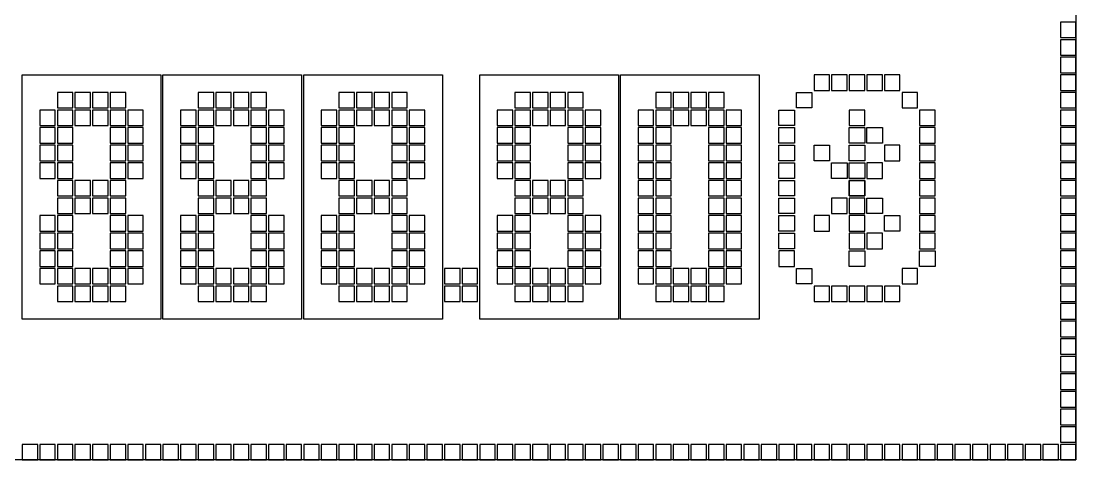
# Model space of a CAD drawing. Header units: inches. Extents: x 125 to 991, y -92 to 487.
# Drawn here: x 822.84 to 833.03, y 464.01 to 468.25 of the extents above; entities that cross this region are included whole.
import ezdxf

# ---------------------------------------------------------------- set-up
doc = ezdxf.new("R2010")
doc.units = ezdxf.units.IN

msp = doc.modelspace()

# ---------------------------------------------------------------- linework, layer by layer
msp.add_lwpolyline([(811.294, 474.869), (833.034, 474.869), (833.034, 464.009), (811.294, 464.009)], close=True)
at = {"color": 2}
for points in [[(832.884, 468.089), (833.034, 468.089), (833.034, 468.239), (832.884, 468.239)], [(832.884, 467.919), (833.034, 467.919), (833.034, 468.069), (832.884, 468.069)], [(832.884, 467.749), (833.034, 467.749), (833.034, 467.899), (832.884, 467.899)], [(830.504, 467.579), (830.654, 467.579), (830.654, 467.729), (830.504, 467.729)], [(830.674, 467.579), (830.824, 467.579), (830.824, 467.729), (830.674, 467.729)], [(830.674, 467.579), (830.824, 467.579), (830.824, 467.729), (830.674, 467.729)], [(830.844, 467.579), (830.994, 467.579), (830.994, 467.729), (830.844, 467.729)], [(831.014, 467.579), (831.164, 467.579), (831.164, 467.729), (831.014, 467.729)], [(831.184, 467.579), (831.334, 467.579), (831.334, 467.729), (831.184, 467.729)], [(832.884, 467.579), (833.034, 467.579), (833.034, 467.729), (832.884, 467.729)], [(823.194, 467.409), (823.344, 467.409), (823.344, 467.559), (823.194, 467.559)], [(823.364, 467.409), (823.514, 467.409), (823.514, 467.559), (823.364, 467.559)], [(823.534, 467.409), (823.684, 467.409), (823.684, 467.559), (823.534, 467.559)], [(823.704, 467.409), (823.854, 467.409), (823.854, 467.559), (823.704, 467.559)], [(824.554, 467.409), (824.704, 467.409), (824.704, 467.559), (824.554, 467.559)], [(824.724, 467.409), (824.874, 467.409), (824.874, 467.559), (824.724, 467.559)], [(824.894, 467.409), (825.044, 467.409), (825.044, 467.559), (824.894, 467.559)], [(825.064, 467.409), (825.214, 467.409), (825.214, 467.559), (825.064, 467.559)], [(825.914, 467.409), (826.064, 467.409), (826.064, 467.559), (825.914, 467.559)], [(826.084, 467.409), (826.234, 467.409), (826.234, 467.559), (826.084, 467.559)], [(826.254, 467.409), (826.404, 467.409), (826.404, 467.559), (826.254, 467.559)], [(826.424, 467.409), (826.574, 467.409), (826.574, 467.559), (826.424, 467.559)], [(827.614, 467.409), (827.764, 467.409), (827.764, 467.559), (827.614, 467.559)], [(827.784, 467.409), (827.934, 467.409), (827.934, 467.559), (827.784, 467.559)], [(827.954, 467.409), (828.104, 467.409), (828.104, 467.559), (827.954, 467.559)], [(828.124, 467.409), (828.274, 467.409), (828.274, 467.559), (828.124, 467.559)], [(828.974, 467.409), (829.124, 467.409), (829.124, 467.559), (828.974, 467.559)], [(829.144, 467.409), (829.294, 467.409), (829.294, 467.559), (829.144, 467.559)], [(829.314, 467.409), (829.464, 467.409), (829.464, 467.559), (829.314, 467.559)], [(829.484, 467.409), (829.634, 467.409), (829.634, 467.559), (829.484, 467.559)], [(830.484, 467.409), (830.334, 467.409), (830.334, 467.559), (830.484, 467.559)], [(831.354, 467.409), (831.504, 467.409), (831.504, 467.559), (831.354, 467.559)], [(832.884, 467.409), (833.034, 467.409), (833.034, 467.559), (832.884, 467.559)], [(823.024, 467.239), (823.174, 467.239), (823.174, 467.389), (823.024, 467.389)], [(823.024, 467.239), (823.174, 467.239), (823.174, 467.389), (823.024, 467.389)], [(823.194, 467.239), (823.344, 467.239), (823.344, 467.389), (823.194, 467.389)], [(823.364, 467.239), (823.514, 467.239), (823.514, 467.389), (823.364, 467.389)], [(823.534, 467.239), (823.684, 467.239), (823.684, 467.389), (823.534, 467.389)], [(823.704, 467.239), (823.854, 467.239), (823.854, 467.389), (823.704, 467.389)], [(823.874, 467.239), (824.024, 467.239), (824.024, 467.389), (823.874, 467.389)], [(823.874, 467.239), (824.024, 467.239), (824.024, 467.389), (823.874, 467.389)], [(824.384, 467.239), (824.534, 467.239), (824.534, 467.389), (824.384, 467.389)], [(824.384, 467.239), (824.534, 467.239), (824.534, 467.389), (824.384, 467.389)], [(824.554, 467.239), (824.704, 467.239), (824.704, 467.389), (824.554, 467.389)], [(824.724, 467.239), (824.874, 467.239), (824.874, 467.389), (824.724, 467.389)], [(824.894, 467.239), (825.044, 467.239), (825.044, 467.389), (824.894, 467.389)], [(825.064, 467.239), (825.214, 467.239), (825.214, 467.389), (825.064, 467.389)], [(825.234, 467.239), (825.384, 467.239), (825.384, 467.389), (825.234, 467.389)], [(825.234, 467.239), (825.384, 467.239), (825.384, 467.389), (825.234, 467.389)], [(825.744, 467.239), (825.894, 467.239), (825.894, 467.389), (825.744, 467.389)], [(825.744, 467.239), (825.894, 467.239), (825.894, 467.389), (825.744, 467.389)], [(825.914, 467.239), (826.064, 467.239), (826.064, 467.389), (825.914, 467.389)], [(826.084, 467.239), (826.234, 467.239), (826.234, 467.389), (826.084, 467.389)], [(826.254, 467.239), (826.404, 467.239), (826.404, 467.389), (826.254, 467.389)], [(826.424, 467.239), (826.574, 467.239), (826.574, 467.389), (826.424, 467.389)], [(826.594, 467.239), (826.744, 467.239), (826.744, 467.389), (826.594, 467.389)], [(826.594, 467.239), (826.744, 467.239), (826.744, 467.389), (826.594, 467.389)], [(827.444, 467.239), (827.594, 467.239), (827.594, 467.389), (827.444, 467.389)], [(827.444, 467.239), (827.594, 467.239), (827.594, 467.389), (827.444, 467.389)], [(827.614, 467.239), (827.764, 467.239), (827.764, 467.389), (827.614, 467.389)], [(827.784, 467.239), (827.934, 467.239), (827.934, 467.389), (827.784, 467.389)], [(827.954, 467.239), (828.104, 467.239), (828.104, 467.389), (827.954, 467.389)], [(828.124, 467.239), (828.274, 467.239), (828.274, 467.389), (828.124, 467.389)], [(828.294, 467.239), (828.444, 467.239), (828.444, 467.389), (828.294, 467.389)], [(828.294, 467.239), (828.444, 467.239), (828.444, 467.389), (828.294, 467.389)], [(828.804, 467.239), (828.954, 467.239), (828.954, 467.389), (828.804, 467.389)], [(828.974, 467.239), (829.124, 467.239), (829.124, 467.389), (828.974, 467.389)], [(829.144, 467.239), (829.294, 467.239), (829.294, 467.389), (829.144, 467.389)], [(829.314, 467.239), (829.464, 467.239), (829.464, 467.389), (829.314, 467.389)], [(829.484, 467.239), (829.634, 467.239), (829.634, 467.389), (829.484, 467.389)], [(829.654, 467.239), (829.804, 467.239), (829.804, 467.389), (829.654, 467.389)], [(830.314, 467.239), (830.164, 467.239), (830.164, 467.389), (830.314, 467.389)], [(830.994, 467.389), (830.844, 467.389), (830.844, 467.239), (830.994, 467.239)], [(831.524, 467.239), (831.674, 467.239), (831.674, 467.389), (831.524, 467.389)], [(832.884, 467.239), (833.034, 467.239), (833.034, 467.389), (832.884, 467.389)], [(823.024, 467.069), (823.174, 467.069), (823.174, 467.219), (823.024, 467.219)], [(823.194, 467.069), (823.344, 467.069), (823.344, 467.219), (823.194, 467.219)], [(823.704, 467.069), (823.854, 467.069), (823.854, 467.219), (823.704, 467.219)], [(823.874, 467.069), (824.024, 467.069), (824.024, 467.219), (823.874, 467.219)], [(824.384, 467.069), (824.534, 467.069), (824.534, 467.219), (824.384, 467.219)], [(824.554, 467.069), (824.704, 467.069), (824.704, 467.219), (824.554, 467.219)], [(825.064, 467.069), (825.214, 467.069), (825.214, 467.219), (825.064, 467.219)], [(825.234, 467.069), (825.384, 467.069), (825.384, 467.219), (825.234, 467.219)], [(825.744, 467.069), (825.894, 467.069), (825.894, 467.219), (825.744, 467.219)], [(825.914, 467.069), (826.064, 467.069), (826.064, 467.219), (825.914, 467.219)], [(826.424, 467.069), (826.574, 467.069), (826.574, 467.219), (826.424, 467.219)], [(826.594, 467.069), (826.744, 467.069), (826.744, 467.219), (826.594, 467.219)], [(827.444, 467.069), (827.594, 467.069), (827.594, 467.219), (827.444, 467.219)], [(827.614, 467.069), (827.764, 467.069), (827.764, 467.219), (827.614, 467.219)], [(828.124, 467.069), (828.274, 467.069), (828.274, 467.219), (828.124, 467.219)], [(828.294, 467.069), (828.444, 467.069), (828.444, 467.219), (828.294, 467.219)], [(828.804, 467.069), (828.954, 467.069), (828.954, 467.219), (828.804, 467.219)], [(828.974, 467.069), (829.124, 467.069), (829.124, 467.219), (828.974, 467.219)], [(829.484, 467.069), (829.634, 467.069), (829.634, 467.219), (829.484, 467.219)], [(829.654, 467.069), (829.804, 467.069), (829.804, 467.219), (829.654, 467.219)], [(830.314, 467.069), (830.164, 467.069), (830.164, 467.219), (830.314, 467.219)], [(830.994, 467.069), (830.844, 467.069), (830.844, 467.219), (830.994, 467.219)], [(831.014, 467.219), (831.164, 467.219), (831.164, 467.069), (831.014, 467.069)], [(831.014, 467.219), (831.164, 467.219), (831.164, 467.069), (831.014, 467.069)], [(831.524, 467.069), (831.674, 467.069), (831.674, 467.219), (831.524, 467.219)], [(832.884, 467.069), (833.034, 467.069), (833.034, 467.219), (832.884, 467.219)], [(823.024, 466.899), (823.174, 466.899), (823.174, 467.049), (823.024, 467.049)], [(823.194, 466.899), (823.344, 466.899), (823.344, 467.049), (823.194, 467.049)], [(823.704, 466.899), (823.854, 466.899), (823.854, 467.049), (823.704, 467.049)], [(823.874, 466.899), (824.024, 466.899), (824.024, 467.049), (823.874, 467.049)], [(824.384, 466.899), (824.534, 466.899), (824.534, 467.049), (824.384, 467.049)], [(824.554, 466.899), (824.704, 466.899), (824.704, 467.049), (824.554, 467.049)], [(825.064, 466.899), (825.214, 466.899), (825.214, 467.049), (825.064, 467.049)], [(825.234, 466.899), (825.384, 466.899), (825.384, 467.049), (825.234, 467.049)], [(825.744, 466.899), (825.894, 466.899), (825.894, 467.049), (825.744, 467.049)], [(825.914, 466.899), (826.064, 466.899), (826.064, 467.049), (825.914, 467.049)], [(826.424, 466.899), (826.574, 466.899), (826.574, 467.049), (826.424, 467.049)], [(826.594, 466.899), (826.744, 466.899), (826.744, 467.049), (826.594, 467.049)], [(827.444, 466.899), (827.594, 466.899), (827.594, 467.049), (827.444, 467.049)], [(827.614, 466.899), (827.764, 466.899), (827.764, 467.049), (827.614, 467.049)], [(828.124, 466.899), (828.274, 466.899), (828.274, 467.049), (828.124, 467.049)], [(828.294, 466.899), (828.444, 466.899), (828.444, 467.049), (828.294, 467.049)], [(828.804, 466.899), (828.954, 466.899), (828.954, 467.049), (828.804, 467.049)], [(828.974, 466.899), (829.124, 466.899), (829.124, 467.049), (828.974, 467.049)], [(829.484, 466.899), (829.634, 466.899), (829.634, 467.049), (829.484, 467.049)], [(829.654, 466.899), (829.804, 466.899), (829.804, 467.049), (829.654, 467.049)], [(830.314, 466.899), (830.164, 466.899), (830.164, 467.049), (830.314, 467.049)], [(830.504, 467.049), (830.654, 467.049), (830.654, 466.899), (830.504, 466.899)], [(830.994, 466.899), (830.844, 466.899), (830.844, 467.049), (830.994, 467.049)], [(831.184, 466.899), (831.334, 466.899), (831.334, 467.049), (831.184, 467.049)], [(831.524, 466.899), (831.674, 466.899), (831.674, 467.049), (831.524, 467.049)], [(832.884, 466.899), (833.034, 466.899), (833.034, 467.049), (832.884, 467.049)], [(823.024, 466.729), (823.174, 466.729), (823.174, 466.879), (823.024, 466.879)], [(823.194, 466.729), (823.344, 466.729), (823.344, 466.879), (823.194, 466.879)], [(823.704, 466.729), (823.854, 466.729), (823.854, 466.879), (823.704, 466.879)], [(823.874, 466.729), (824.024, 466.729), (824.024, 466.879), (823.874, 466.879)], [(824.384, 466.729), (824.534, 466.729), (824.534, 466.879), (824.384, 466.879)], [(824.554, 466.729), (824.704, 466.729), (824.704, 466.879), (824.554, 466.879)], [(825.064, 466.729), (825.214, 466.729), (825.214, 466.879), (825.064, 466.879)], [(825.234, 466.729), (825.384, 466.729), (825.384, 466.879), (825.234, 466.879)], [(825.744, 466.729), (825.894, 466.729), (825.894, 466.879), (825.744, 466.879)], [(825.914, 466.729), (826.064, 466.729), (826.064, 466.879), (825.914, 466.879)], [(826.424, 466.729), (826.574, 466.729), (826.574, 466.879), (826.424, 466.879)], [(826.594, 466.729), (826.744, 466.729), (826.744, 466.879), (826.594, 466.879)], [(827.444, 466.729), (827.594, 466.729), (827.594, 466.879), (827.444, 466.879)], [(827.614, 466.729), (827.764, 466.729), (827.764, 466.879), (827.614, 466.879)], [(828.124, 466.729), (828.274, 466.729), (828.274, 466.879), (828.124, 466.879)], [(828.294, 466.729), (828.444, 466.729), (828.444, 466.879), (828.294, 466.879)], [(828.804, 466.729), (828.954, 466.729), (828.954, 466.879), (828.804, 466.879)], [(828.974, 466.729), (829.124, 466.729), (829.124, 466.879), (828.974, 466.879)], [(829.484, 466.729), (829.634, 466.729), (829.634, 466.879), (829.484, 466.879)], [(829.654, 466.729), (829.804, 466.729), (829.804, 466.879), (829.654, 466.879)], [(830.314, 466.729), (830.164, 466.729), (830.164, 466.879), (830.314, 466.879)], [(830.674, 466.879), (830.824, 466.879), (830.824, 466.729), (830.674, 466.729)], [(830.674, 466.879), (830.824, 466.879), (830.824, 466.729), (830.674, 466.729)], [(830.994, 466.729), (830.844, 466.729), (830.844, 466.879), (830.994, 466.879)], [(831.014, 466.729), (831.164, 466.729), (831.164, 466.879), (831.014, 466.879)], [(831.014, 466.729), (831.164, 466.729), (831.164, 466.879), (831.014, 466.879)], [(831.524, 466.729), (831.674, 466.729), (831.674, 466.879), (831.524, 466.879)], [(832.884, 466.729), (833.034, 466.729), (833.034, 466.879), (832.884, 466.879)], [(823.194, 466.559), (823.344, 466.559), (823.344, 466.709), (823.194, 466.709)], [(823.194, 466.559), (823.344, 466.559), (823.344, 466.709), (823.194, 466.709)], [(823.194, 466.559), (823.344, 466.559), (823.344, 466.709), (823.194, 466.709)], [(823.364, 466.559), (823.514, 466.559), (823.514, 466.709), (823.364, 466.709)], [(823.534, 466.559), (823.684, 466.559), (823.684, 466.709), (823.534, 466.709)], [(823.704, 466.559), (823.854, 466.559), (823.854, 466.709), (823.704, 466.709)], [(823.704, 466.559), (823.854, 466.559), (823.854, 466.709), (823.704, 466.709)], [(823.704, 466.559), (823.854, 466.559), (823.854, 466.709), (823.704, 466.709)], [(824.554, 466.559), (824.704, 466.559), (824.704, 466.709), (824.554, 466.709)], [(824.554, 466.559), (824.704, 466.559), (824.704, 466.709), (824.554, 466.709)], [(824.554, 466.559), (824.704, 466.559), (824.704, 466.709), (824.554, 466.709)], [(824.724, 466.559), (824.874, 466.559), (824.874, 466.709), (824.724, 466.709)], [(824.894, 466.559), (825.044, 466.559), (825.044, 466.709), (824.894, 466.709)], [(825.064, 466.559), (825.214, 466.559), (825.214, 466.709), (825.064, 466.709)], [(825.064, 466.559), (825.214, 466.559), (825.214, 466.709), (825.064, 466.709)], [(825.064, 466.559), (825.214, 466.559), (825.214, 466.709), (825.064, 466.709)], [(825.914, 466.559), (826.064, 466.559), (826.064, 466.709), (825.914, 466.709)], [(825.914, 466.559), (826.064, 466.559), (826.064, 466.709), (825.914, 466.709)], [(825.914, 466.559), (826.064, 466.559), (826.064, 466.709), (825.914, 466.709)], [(826.084, 466.559), (826.234, 466.559), (826.234, 466.709), (826.084, 466.709)], [(826.254, 466.559), (826.404, 466.559), (826.404, 466.709), (826.254, 466.709)], [(826.424, 466.559), (826.574, 466.559), (826.574, 466.709), (826.424, 466.709)], [(826.424, 466.559), (826.574, 466.559), (826.574, 466.709), (826.424, 466.709)], [(826.424, 466.559), (826.574, 466.559), (826.574, 466.709), (826.424, 466.709)], [(827.614, 466.559), (827.764, 466.559), (827.764, 466.709), (827.614, 466.709)], [(827.614, 466.559), (827.764, 466.559), (827.764, 466.709), (827.614, 466.709)], [(827.614, 466.559), (827.764, 466.559), (827.764, 466.709), (827.614, 466.709)], [(827.784, 466.559), (827.934, 466.559), (827.934, 466.709), (827.784, 466.709)], [(827.954, 466.559), (828.104, 466.559), (828.104, 466.709), (827.954, 466.709)], [(828.124, 466.559), (828.274, 466.559), (828.274, 466.709), (828.124, 466.709)], [(828.124, 466.559), (828.274, 466.559), (828.274, 466.709), (828.124, 466.709)], [(828.124, 466.559), (828.274, 466.559), (828.274, 466.709), (828.124, 466.709)], [(828.804, 466.559), (828.954, 466.559), (828.954, 466.709), (828.804, 466.709)], [(828.974, 466.559), (829.124, 466.559), (829.124, 466.709), (828.974, 466.709)], [(829.484, 466.559), (829.634, 466.559), (829.634, 466.709), (829.484, 466.709)], [(829.654, 466.559), (829.804, 466.559), (829.804, 466.709), (829.654, 466.709)], [(830.314, 466.559), (830.164, 466.559), (830.164, 466.709), (830.314, 466.709)], [(830.844, 466.559), (830.994, 466.559), (830.994, 466.709), (830.844, 466.709)], [(830.844, 466.559), (830.994, 466.559), (830.994, 466.709), (830.844, 466.709)], [(830.994, 466.559), (830.844, 466.559), (830.844, 466.709), (830.994, 466.709)], [(831.524, 466.559), (831.674, 466.559), (831.674, 466.709), (831.524, 466.709)], [(832.884, 466.559), (833.034, 466.559), (833.034, 466.709), (832.884, 466.709)], [(823.194, 466.389), (823.344, 466.389), (823.344, 466.539), (823.194, 466.539)], [(823.364, 466.389), (823.514, 466.389), (823.514, 466.539), (823.364, 466.539)], [(823.534, 466.389), (823.684, 466.389), (823.684, 466.539), (823.534, 466.539)], [(823.704, 466.389), (823.854, 466.389), (823.854, 466.539), (823.704, 466.539)], [(824.554, 466.389), (824.704, 466.389), (824.704, 466.539), (824.554, 466.539)], [(824.724, 466.389), (824.874, 466.389), (824.874, 466.539), (824.724, 466.539)], [(824.894, 466.389), (825.044, 466.389), (825.044, 466.539), (824.894, 466.539)], [(825.064, 466.389), (825.214, 466.389), (825.214, 466.539), (825.064, 466.539)], [(825.914, 466.389), (826.064, 466.389), (826.064, 466.539), (825.914, 466.539)], [(826.084, 466.389), (826.234, 466.389), (826.234, 466.539), (826.084, 466.539)], [(826.254, 466.389), (826.404, 466.389), (826.404, 466.539), (826.254, 466.539)], [(826.424, 466.389), (826.574, 466.389), (826.574, 466.539), (826.424, 466.539)], [(827.614, 466.389), (827.764, 466.389), (827.764, 466.539), (827.614, 466.539)], [(827.784, 466.389), (827.934, 466.389), (827.934, 466.539), (827.784, 466.539)], [(827.954, 466.389), (828.104, 466.389), (828.104, 466.539), (827.954, 466.539)], [(828.124, 466.389), (828.274, 466.389), (828.274, 466.539), (828.124, 466.539)], [(828.804, 466.389), (828.954, 466.389), (828.954, 466.539), (828.804, 466.539)], [(828.974, 466.389), (829.124, 466.389), (829.124, 466.539), (828.974, 466.539)], [(829.484, 466.389), (829.634, 466.389), (829.634, 466.539), (829.484, 466.539)], [(829.654, 466.389), (829.804, 466.389), (829.804, 466.539), (829.654, 466.539)], [(830.314, 466.389), (830.164, 466.389), (830.164, 466.539), (830.314, 466.539)], [(830.674, 466.389), (830.824, 466.389), (830.824, 466.539), (830.674, 466.539)], [(830.674, 466.389), (830.824, 466.389), (830.824, 466.539), (830.674, 466.539)], [(830.994, 466.539), (830.844, 466.539), (830.844, 466.389), (830.994, 466.389)], [(831.014, 466.539), (831.164, 466.539), (831.164, 466.389), (831.014, 466.389)], [(831.014, 466.539), (831.164, 466.539), (831.164, 466.389), (831.014, 466.389)], [(831.524, 466.389), (831.674, 466.389), (831.674, 466.539), (831.524, 466.539)], [(832.884, 466.389), (833.034, 466.389), (833.034, 466.539), (832.884, 466.539)], [(823.024, 466.219), (823.174, 466.219), (823.174, 466.369), (823.024, 466.369)], [(823.194, 466.219), (823.344, 466.219), (823.344, 466.369), (823.194, 466.369)], [(823.704, 466.219), (823.854, 466.219), (823.854, 466.369), (823.704, 466.369)], [(823.874, 466.219), (824.024, 466.219), (824.024, 466.369), (823.874, 466.369)], [(824.384, 466.219), (824.534, 466.219), (824.534, 466.369), (824.384, 466.369)], [(824.554, 466.219), (824.704, 466.219), (824.704, 466.369), (824.554, 466.369)], [(825.064, 466.219), (825.214, 466.219), (825.214, 466.369), (825.064, 466.369)], [(825.234, 466.219), (825.384, 466.219), (825.384, 466.369), (825.234, 466.369)], [(825.744, 466.219), (825.894, 466.219), (825.894, 466.369), (825.744, 466.369)], [(825.914, 466.219), (826.064, 466.219), (826.064, 466.369), (825.914, 466.369)], [(826.424, 466.219), (826.574, 466.219), (826.574, 466.369), (826.424, 466.369)], [(826.594, 466.219), (826.744, 466.219), (826.744, 466.369), (826.594, 466.369)], [(827.444, 466.219), (827.594, 466.219), (827.594, 466.369), (827.444, 466.369)], [(827.614, 466.219), (827.764, 466.219), (827.764, 466.369), (827.614, 466.369)], [(828.124, 466.219), (828.274, 466.219), (828.274, 466.369), (828.124, 466.369)], [(828.294, 466.219), (828.444, 466.219), (828.444, 466.369), (828.294, 466.369)], [(828.804, 466.219), (828.954, 466.219), (828.954, 466.369), (828.804, 466.369)], [(828.974, 466.219), (829.124, 466.219), (829.124, 466.369), (828.974, 466.369)], [(829.484, 466.219), (829.634, 466.219), (829.634, 466.369), (829.484, 466.369)], [(829.654, 466.219), (829.804, 466.219), (829.804, 466.369), (829.654, 466.369)], [(830.314, 466.219), (830.164, 466.219), (830.164, 466.369), (830.314, 466.369)], [(830.504, 466.219), (830.654, 466.219), (830.654, 466.369), (830.504, 466.369)], [(830.994, 466.369), (830.844, 466.369), (830.844, 466.219), (830.994, 466.219)], [(831.184, 466.369), (831.334, 466.369), (831.334, 466.219), (831.184, 466.219)], [(831.524, 466.219), (831.674, 466.219), (831.674, 466.369), (831.524, 466.369)], [(832.884, 466.219), (833.034, 466.219), (833.034, 466.369), (832.884, 466.369)], [(823.024, 466.049), (823.174, 466.049), (823.174, 466.199), (823.024, 466.199)], [(823.194, 466.049), (823.344, 466.049), (823.344, 466.199), (823.194, 466.199)], [(823.704, 466.049), (823.854, 466.049), (823.854, 466.199), (823.704, 466.199)], [(823.874, 466.049), (824.024, 466.049), (824.024, 466.199), (823.874, 466.199)], [(824.384, 466.049), (824.534, 466.049), (824.534, 466.199), (824.384, 466.199)], [(824.554, 466.049), (824.704, 466.049), (824.704, 466.199), (824.554, 466.199)], [(825.064, 466.049), (825.214, 466.049), (825.214, 466.199), (825.064, 466.199)], [(825.234, 466.049), (825.384, 466.049), (825.384, 466.199), (825.234, 466.199)], [(825.744, 466.049), (825.894, 466.049), (825.894, 466.199), (825.744, 466.199)], [(825.914, 466.049), (826.064, 466.049), (826.064, 466.199), (825.914, 466.199)], [(826.424, 466.049), (826.574, 466.049), (826.574, 466.199), (826.424, 466.199)], [(826.594, 466.049), (826.744, 466.049), (826.744, 466.199), (826.594, 466.199)], [(827.444, 466.049), (827.594, 466.049), (827.594, 466.199), (827.444, 466.199)], [(827.614, 466.049), (827.764, 466.049), (827.764, 466.199), (827.614, 466.199)], [(828.124, 466.049), (828.274, 466.049), (828.274, 466.199), (828.124, 466.199)], [(828.294, 466.049), (828.444, 466.049), (828.444, 466.199), (828.294, 466.199)], [(828.804, 466.049), (828.954, 466.049), (828.954, 466.199), (828.804, 466.199)], [(828.974, 466.049), (829.124, 466.049), (829.124, 466.199), (828.974, 466.199)], [(829.484, 466.049), (829.634, 466.049), (829.634, 466.199), (829.484, 466.199)], [(829.654, 466.049), (829.804, 466.049), (829.804, 466.199), (829.654, 466.199)], [(830.314, 466.049), (830.164, 466.049), (830.164, 466.199), (830.314, 466.199)], [(830.994, 466.199), (830.844, 466.199), (830.844, 466.049), (830.994, 466.049)], [(831.014, 466.049), (831.164, 466.049), (831.164, 466.199), (831.014, 466.199)], [(831.014, 466.049), (831.164, 466.049), (831.164, 466.199), (831.014, 466.199)], [(831.524, 466.049), (831.674, 466.049), (831.674, 466.199), (831.524, 466.199)], [(832.884, 466.049), (833.034, 466.049), (833.034, 466.199), (832.884, 466.199)], [(823.024, 465.879), (823.174, 465.879), (823.174, 466.029), (823.024, 466.029)], [(823.194, 465.879), (823.344, 465.879), (823.344, 466.029), (823.194, 466.029)], [(823.704, 465.879), (823.854, 465.879), (823.854, 466.029), (823.704, 466.029)], [(823.874, 465.879), (824.024, 465.879), (824.024, 466.029), (823.874, 466.029)], [(824.384, 465.879), (824.534, 465.879), (824.534, 466.029), (824.384, 466.029)], [(824.554, 465.879), (824.704, 465.879), (824.704, 466.029), (824.554, 466.029)], [(825.064, 465.879), (825.214, 465.879), (825.214, 466.029), (825.064, 466.029)], [(825.234, 465.879), (825.384, 465.879), (825.384, 466.029), (825.234, 466.029)], [(825.744, 465.879), (825.894, 465.879), (825.894, 466.029), (825.744, 466.029)], [(825.914, 465.879), (826.064, 465.879), (826.064, 466.029), (825.914, 466.029)], [(826.424, 465.879), (826.574, 465.879), (826.574, 466.029), (826.424, 466.029)], [(826.594, 465.879), (826.744, 465.879), (826.744, 466.029), (826.594, 466.029)], [(827.444, 465.879), (827.594, 465.879), (827.594, 466.029), (827.444, 466.029)], [(827.614, 465.879), (827.764, 465.879), (827.764, 466.029), (827.614, 466.029)], [(828.124, 465.879), (828.274, 465.879), (828.274, 466.029), (828.124, 466.029)], [(828.294, 465.879), (828.444, 465.879), (828.444, 466.029), (828.294, 466.029)], [(828.804, 465.879), (828.954, 465.879), (828.954, 466.029), (828.804, 466.029)], [(828.974, 465.879), (829.124, 465.879), (829.124, 466.029), (828.974, 466.029)], [(829.484, 465.879), (829.634, 465.879), (829.634, 466.029), (829.484, 466.029)], [(829.654, 465.879), (829.804, 465.879), (829.804, 466.029), (829.654, 466.029)], [(830.314, 466.029), (830.164, 466.029), (830.164, 465.879), (830.314, 465.879)], [(830.994, 465.879), (830.844, 465.879), (830.844, 466.029), (830.994, 466.029)], [(831.524, 466.029), (831.674, 466.029), (831.674, 465.879), (831.524, 465.879)], [(832.884, 465.879), (833.034, 465.879), (833.034, 466.029), (832.884, 466.029)], [(823.024, 465.709), (823.174, 465.709), (823.174, 465.859), (823.024, 465.859)], [(823.024, 465.709), (823.174, 465.709), (823.174, 465.859), (823.024, 465.859)], [(823.194, 465.709), (823.344, 465.709), (823.344, 465.859), (823.194, 465.859)], [(823.194, 465.709), (823.344, 465.709), (823.344, 465.859), (823.194, 465.859)], [(823.194, 465.709), (823.344, 465.709), (823.344, 465.859), (823.194, 465.859)], [(823.364, 465.709), (823.514, 465.709), (823.514, 465.859), (823.364, 465.859)], [(823.534, 465.709), (823.684, 465.709), (823.684, 465.859), (823.534, 465.859)], [(823.704, 465.709), (823.854, 465.709), (823.854, 465.859), (823.704, 465.859)], [(823.704, 465.709), (823.854, 465.709), (823.854, 465.859), (823.704, 465.859)], [(823.704, 465.709), (823.854, 465.709), (823.854, 465.859), (823.704, 465.859)], [(823.874, 465.709), (824.024, 465.709), (824.024, 465.859), (823.874, 465.859)], [(823.874, 465.709), (824.024, 465.709), (824.024, 465.859), (823.874, 465.859)], [(824.384, 465.709), (824.534, 465.709), (824.534, 465.859), (824.384, 465.859)], [(824.384, 465.709), (824.534, 465.709), (824.534, 465.859), (824.384, 465.859)], [(824.554, 465.709), (824.704, 465.709), (824.704, 465.859), (824.554, 465.859)], [(824.554, 465.709), (824.704, 465.709), (824.704, 465.859), (824.554, 465.859)], [(824.554, 465.709), (824.704, 465.709), (824.704, 465.859), (824.554, 465.859)], [(824.724, 465.709), (824.874, 465.709), (824.874, 465.859), (824.724, 465.859)], [(824.894, 465.709), (825.044, 465.709), (825.044, 465.859), (824.894, 465.859)], [(825.064, 465.709), (825.214, 465.709), (825.214, 465.859), (825.064, 465.859)], [(825.064, 465.709), (825.214, 465.709), (825.214, 465.859), (825.064, 465.859)], [(825.064, 465.709), (825.214, 465.709), (825.214, 465.859), (825.064, 465.859)], [(825.234, 465.709), (825.384, 465.709), (825.384, 465.859), (825.234, 465.859)], [(825.234, 465.709), (825.384, 465.709), (825.384, 465.859), (825.234, 465.859)], [(825.744, 465.709), (825.894, 465.709), (825.894, 465.859), (825.744, 465.859)], [(825.744, 465.709), (825.894, 465.709), (825.894, 465.859), (825.744, 465.859)], [(825.914, 465.709), (826.064, 465.709), (826.064, 465.859), (825.914, 465.859)], [(825.914, 465.709), (826.064, 465.709), (826.064, 465.859), (825.914, 465.859)], [(825.914, 465.709), (826.064, 465.709), (826.064, 465.859), (825.914, 465.859)], [(826.084, 465.709), (826.234, 465.709), (826.234, 465.859), (826.084, 465.859)], [(826.254, 465.709), (826.404, 465.709), (826.404, 465.859), (826.254, 465.859)], [(826.424, 465.709), (826.574, 465.709), (826.574, 465.859), (826.424, 465.859)], [(826.424, 465.709), (826.574, 465.709), (826.574, 465.859), (826.424, 465.859)], [(826.424, 465.709), (826.574, 465.709), (826.574, 465.859), (826.424, 465.859)], [(826.594, 465.709), (826.744, 465.709), (826.744, 465.859), (826.594, 465.859)], [(826.594, 465.709), (826.744, 465.709), (826.744, 465.859), (826.594, 465.859)], [(826.934, 465.709), (827.084, 465.709), (827.084, 465.859), (826.934, 465.859)], [(827.104, 465.709), (827.254, 465.709), (827.254, 465.859), (827.104, 465.859)], [(827.444, 465.709), (827.594, 465.709), (827.594, 465.859), (827.444, 465.859)], [(827.444, 465.709), (827.594, 465.709), (827.594, 465.859), (827.444, 465.859)], [(827.614, 465.709), (827.764, 465.709), (827.764, 465.859), (827.614, 465.859)], [(827.614, 465.709), (827.764, 465.709), (827.764, 465.859), (827.614, 465.859)], [(827.614, 465.709), (827.764, 465.709), (827.764, 465.859), (827.614, 465.859)], [(827.784, 465.709), (827.934, 465.709), (827.934, 465.859), (827.784, 465.859)], [(827.954, 465.709), (828.104, 465.709), (828.104, 465.859), (827.954, 465.859)], [(828.124, 465.709), (828.274, 465.709), (828.274, 465.859), (828.124, 465.859)], [(828.124, 465.709), (828.274, 465.709), (828.274, 465.859), (828.124, 465.859)], [(828.124, 465.709), (828.274, 465.709), (828.274, 465.859), (828.124, 465.859)], [(828.294, 465.709), (828.444, 465.709), (828.444, 465.859), (828.294, 465.859)], [(828.294, 465.709), (828.444, 465.709), (828.444, 465.859), (828.294, 465.859)], [(828.804, 465.709), (828.954, 465.709), (828.954, 465.859), (828.804, 465.859)], [(828.974, 465.709), (829.124, 465.709), (829.124, 465.859), (828.974, 465.859)], [(829.144, 465.709), (829.294, 465.709), (829.294, 465.859), (829.144, 465.859)], [(829.314, 465.709), (829.464, 465.709), (829.464, 465.859), (829.314, 465.859)], [(829.484, 465.709), (829.634, 465.709), (829.634, 465.859), (829.484, 465.859)], [(829.654, 465.709), (829.804, 465.709), (829.804, 465.859), (829.654, 465.859)], [(830.484, 465.709), (830.334, 465.709), (830.334, 465.859), (830.484, 465.859)], [(831.354, 465.709), (831.504, 465.709), (831.504, 465.859), (831.354, 465.859)], [(832.884, 465.709), (833.034, 465.709), (833.034, 465.859), (832.884, 465.859)], [(823.194, 465.539), (823.344, 465.539), (823.344, 465.689), (823.194, 465.689)], [(823.364, 465.539), (823.514, 465.539), (823.514, 465.689), (823.364, 465.689)], [(823.534, 465.539), (823.684, 465.539), (823.684, 465.689), (823.534, 465.689)], [(823.704, 465.539), (823.854, 465.539), (823.854, 465.689), (823.704, 465.689)], [(824.554, 465.539), (824.704, 465.539), (824.704, 465.689), (824.554, 465.689)], [(824.724, 465.539), (824.874, 465.539), (824.874, 465.689), (824.724, 465.689)], [(824.894, 465.539), (825.044, 465.539), (825.044, 465.689), (824.894, 465.689)], [(825.064, 465.539), (825.214, 465.539), (825.214, 465.689), (825.064, 465.689)], [(825.914, 465.539), (826.064, 465.539), (826.064, 465.689), (825.914, 465.689)], [(826.084, 465.539), (826.234, 465.539), (826.234, 465.689), (826.084, 465.689)], [(826.254, 465.539), (826.404, 465.539), (826.404, 465.689), (826.254, 465.689)], [(826.424, 465.539), (826.574, 465.539), (826.574, 465.689), (826.424, 465.689)], [(826.934, 465.539), (827.084, 465.539), (827.084, 465.689), (826.934, 465.689)], [(827.104, 465.539), (827.254, 465.539), (827.254, 465.689), (827.104, 465.689)], [(827.614, 465.539), (827.764, 465.539), (827.764, 465.689), (827.614, 465.689)], [(827.784, 465.539), (827.934, 465.539), (827.934, 465.689), (827.784, 465.689)], [(827.954, 465.539), (828.104, 465.539), (828.104, 465.689), (827.954, 465.689)], [(828.124, 465.539), (828.274, 465.539), (828.274, 465.689), (828.124, 465.689)], [(828.974, 465.539), (829.124, 465.539), (829.124, 465.689), (828.974, 465.689)], [(829.144, 465.539), (829.294, 465.539), (829.294, 465.689), (829.144, 465.689)], [(829.314, 465.539), (829.464, 465.539), (829.464, 465.689), (829.314, 465.689)], [(829.484, 465.539), (829.634, 465.539), (829.634, 465.689), (829.484, 465.689)], [(830.504, 465.539), (830.654, 465.539), (830.654, 465.689), (830.504, 465.689)], [(830.674, 465.539), (830.824, 465.539), (830.824, 465.689), (830.674, 465.689)], [(830.674, 465.539), (830.824, 465.539), (830.824, 465.689), (830.674, 465.689)], [(830.844, 465.539), (830.994, 465.539), (830.994, 465.689), (830.844, 465.689)], [(831.014, 465.539), (831.164, 465.539), (831.164, 465.689), (831.014, 465.689)], [(831.184, 465.539), (831.334, 465.539), (831.334, 465.689), (831.184, 465.689)], [(832.884, 465.539), (833.034, 465.539), (833.034, 465.689), (832.884, 465.689)], [(832.884, 465.369), (833.034, 465.369), (833.034, 465.519), (832.884, 465.519)], [(832.884, 465.199), (833.034, 465.199), (833.034, 465.349), (832.884, 465.349)], [(832.884, 465.029), (833.034, 465.029), (833.034, 465.179), (832.884, 465.179)], [(832.884, 464.859), (833.034, 464.859), (833.034, 465.009), (832.884, 465.009)], [(832.884, 464.689), (833.034, 464.689), (833.034, 464.839), (832.884, 464.839)], [(832.884, 464.519), (833.034, 464.519), (833.034, 464.669), (832.884, 464.669)], [(832.884, 464.349), (833.034, 464.349), (833.034, 464.499), (832.884, 464.499)], [(832.884, 464.179), (833.034, 464.179), (833.034, 464.329), (832.884, 464.329)], [(822.854, 464.009), (823.004, 464.009), (823.004, 464.159), (822.854, 464.159)], [(823.024, 464.009), (823.174, 464.009), (823.174, 464.159), (823.024, 464.159)], [(823.194, 464.009), (823.344, 464.009), (823.344, 464.159), (823.194, 464.159)], [(823.364, 464.009), (823.514, 464.009), (823.514, 464.159), (823.364, 464.159)], [(823.534, 464.009), (823.684, 464.009), (823.684, 464.159), (823.534, 464.159)], [(823.704, 464.009), (823.854, 464.009), (823.854, 464.159), (823.704, 464.159)], [(823.874, 464.009), (824.024, 464.009), (824.024, 464.159), (823.874, 464.159)], [(824.044, 464.009), (824.194, 464.009), (824.194, 464.159), (824.044, 464.159)], [(824.214, 464.009), (824.364, 464.009), (824.364, 464.159), (824.214, 464.159)], [(824.384, 464.009), (824.534, 464.009), (824.534, 464.159), (824.384, 464.159)], [(824.554, 464.009), (824.704, 464.009), (824.704, 464.159), (824.554, 464.159)], [(824.724, 464.009), (824.874, 464.009), (824.874, 464.159), (824.724, 464.159)], [(824.894, 464.009), (825.044, 464.009), (825.044, 464.159), (824.894, 464.159)], [(825.064, 464.009), (825.214, 464.009), (825.214, 464.159), (825.064, 464.159)], [(825.234, 464.009), (825.384, 464.009), (825.384, 464.159), (825.234, 464.159)], [(825.404, 464.009), (825.554, 464.009), (825.554, 464.159), (825.404, 464.159)], [(825.574, 464.009), (825.724, 464.009), (825.724, 464.159), (825.574, 464.159)], [(825.744, 464.009), (825.894, 464.009), (825.894, 464.159), (825.744, 464.159)], [(825.914, 464.009), (826.064, 464.009), (826.064, 464.159), (825.914, 464.159)], [(826.084, 464.009), (826.234, 464.009), (826.234, 464.159), (826.084, 464.159)], [(826.254, 464.009), (826.404, 464.009), (826.404, 464.159), (826.254, 464.159)], [(826.424, 464.009), (826.574, 464.009), (826.574, 464.159), (826.424, 464.159)], [(826.594, 464.009), (826.744, 464.009), (826.744, 464.159), (826.594, 464.159)], [(826.764, 464.009), (826.914, 464.009), (826.914, 464.159), (826.764, 464.159)], [(826.934, 464.009), (827.084, 464.009), (827.084, 464.159), (826.934, 464.159)], [(827.104, 464.009), (827.254, 464.009), (827.254, 464.159), (827.104, 464.159)], [(827.274, 464.009), (827.424, 464.009), (827.424, 464.159), (827.274, 464.159)], [(827.444, 464.009), (827.594, 464.009), (827.594, 464.159), (827.444, 464.159)], [(827.614, 464.009), (827.764, 464.009), (827.764, 464.159), (827.614, 464.159)], [(827.784, 464.009), (827.934, 464.009), (827.934, 464.159), (827.784, 464.159)], [(827.954, 464.009), (828.104, 464.009), (828.104, 464.159), (827.954, 464.159)], [(828.124, 464.009), (828.274, 464.009), (828.274, 464.159), (828.124, 464.159)], [(828.294, 464.009), (828.444, 464.009), (828.444, 464.159), (828.294, 464.159)], [(828.464, 464.009), (828.614, 464.009), (828.614, 464.159), (828.464, 464.159)], [(828.634, 464.009), (828.784, 464.009), (828.784, 464.159), (828.634, 464.159)], [(828.804, 464.009), (828.954, 464.009), (828.954, 464.159), (828.804, 464.159)], [(828.974, 464.009), (829.124, 464.009), (829.124, 464.159), (828.974, 464.159)], [(829.144, 464.009), (829.294, 464.009), (829.294, 464.159), (829.144, 464.159)], [(829.314, 464.009), (829.464, 464.009), (829.464, 464.159), (829.314, 464.159)], [(829.484, 464.009), (829.634, 464.009), (829.634, 464.159), (829.484, 464.159)], [(829.654, 464.009), (829.804, 464.009), (829.804, 464.159), (829.654, 464.159)], [(829.824, 464.009), (829.974, 464.009), (829.974, 464.159), (829.824, 464.159)], [(829.994, 464.009), (830.144, 464.009), (830.144, 464.159), (829.994, 464.159)], [(830.164, 464.009), (830.314, 464.009), (830.314, 464.159), (830.164, 464.159)], [(830.334, 464.009), (830.484, 464.009), (830.484, 464.159), (830.334, 464.159)], [(830.504, 464.009), (830.654, 464.009), (830.654, 464.159), (830.504, 464.159)], [(830.674, 464.009), (830.824, 464.009), (830.824, 464.159), (830.674, 464.159)], [(830.844, 464.009), (830.994, 464.009), (830.994, 464.159), (830.844, 464.159)], [(831.014, 464.009), (831.164, 464.009), (831.164, 464.159), (831.014, 464.159)], [(831.184, 464.009), (831.334, 464.009), (831.334, 464.159), (831.184, 464.159)], [(831.354, 464.009), (831.504, 464.009), (831.504, 464.159), (831.354, 464.159)], [(831.524, 464.009), (831.674, 464.009), (831.674, 464.159), (831.524, 464.159)], [(831.694, 464.009), (831.844, 464.009), (831.844, 464.159), (831.694, 464.159)], [(831.864, 464.009), (832.014, 464.009), (832.014, 464.159), (831.864, 464.159)], [(832.034, 464.009), (832.184, 464.009), (832.184, 464.159), (832.034, 464.159)], [(832.204, 464.009), (832.354, 464.009), (832.354, 464.159), (832.204, 464.159)], [(832.374, 464.009), (832.524, 464.009), (832.524, 464.159), (832.374, 464.159)], [(832.544, 464.009), (832.694, 464.009), (832.694, 464.159), (832.544, 464.159)], [(832.714, 464.009), (832.864, 464.009), (832.864, 464.159), (832.714, 464.159)], [(832.884, 464.009), (833.034, 464.009), (833.034, 464.159), (832.884, 464.159)]]:
    msp.add_lwpolyline(points, close=True, dxfattribs=at)
at = {"color": 250}
for points in [[(822.854, 467.729), (824.194, 467.729), (824.194, 465.369), (822.854, 465.369)], [(822.854, 467.729), (824.194, 467.729), (824.194, 465.369), (822.854, 465.369)], [(824.214, 467.729), (825.554, 467.729), (825.554, 465.369), (824.214, 465.369)], [(824.214, 467.729), (825.554, 467.729), (825.554, 465.369), (824.214, 465.369)], [(825.574, 467.729), (826.914, 467.729), (826.914, 465.369), (825.574, 465.369)], [(825.574, 467.729), (826.914, 467.729), (826.914, 465.369), (825.574, 465.369)], [(827.274, 467.729), (828.614, 467.729), (828.614, 465.369), (827.274, 465.369)], [(827.274, 467.729), (828.614, 467.729), (828.614, 465.369), (827.274, 465.369)], [(828.634, 467.729), (829.974, 467.729), (829.974, 465.369), (828.634, 465.369)], [(828.634, 467.729), (829.974, 467.729), (829.974, 465.369), (828.634, 465.369)], [(828.634, 467.729), (829.974, 467.729), (829.974, 465.369), (828.634, 465.369)]]:
    msp.add_lwpolyline(points, close=True, dxfattribs=at)

doc.saveas('drawing.dxf')
